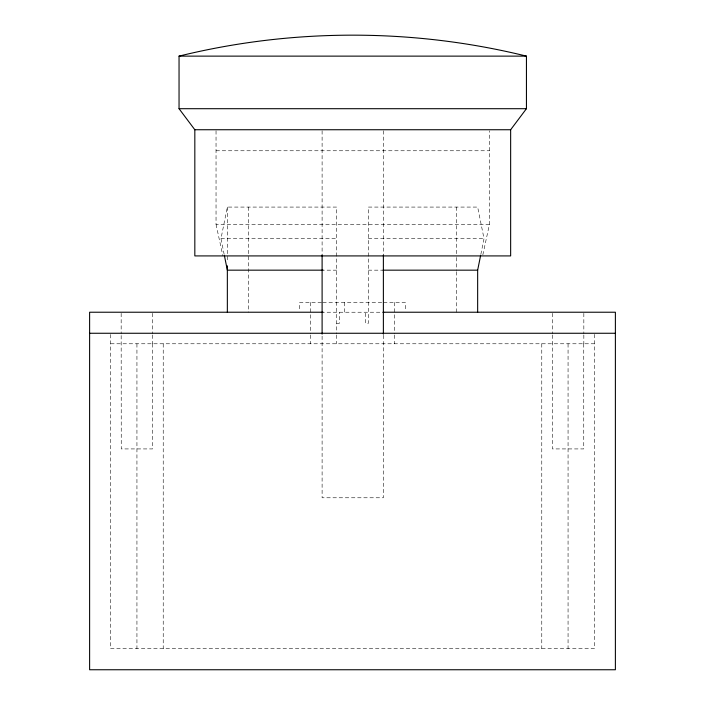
<?xml version="1.0" encoding="UTF-8"?>
<svg xmlns="http://www.w3.org/2000/svg" width="705" height="705" viewBox="0 0 705 705"><rect width="100%" height="100%" fill="white"/><g stroke="black" fill="none" stroke-linecap="round" stroke-linejoin="round"><path stroke-width="0.53" stroke-dasharray="3.52 2.64" d="M224.164 254.399L220.982 238.625L227.345 207.076L336.726 207.076L336.726 333.985M480.836 254.399L484.018 238.625L477.655 207.076L368.274 207.076L368.274 323.445L365.692 323.445L365.692 312.227M482.837 254.866L489.437 224.375L489.437 130.786M216.038 150.764L489.437 150.764M216.038 130.786L216.038 224.375L489.437 224.375M220.982 238.625L336.726 238.625M368.274 238.625L484.018 238.625M320.916 270.165L336.726 270.165M368.274 270.165L383.018 270.165M321.471 302.41L299.713 302.41L299.713 311.143M322.775 302.41L382.771 302.41M383.529 302.41L405.287 302.41L405.287 311.143M320.916 312.227L384.992 312.227M336.726 323.445L339.308 323.445L339.308 312.227M110.65 343.776L594.35 343.776M216.038 224.375L222.877 255.915M594.35 334.355L594.35 648.723L110.65 648.723L110.65 334.355M583.837 313.32L583.837 333.985M583.837 335.069L583.837 343.776M583.749 343.776L583.749 448.926L552.385 448.926L552.385 343.776M568.063 343.776L568.063 648.723M552.288 313.32L552.288 333.985M552.288 335.069L552.288 343.776M541.775 343.776L541.775 648.723M456.443 207.076L456.443 256.364M456.443 257.466L456.443 270.605M456.443 271.698L456.443 312.227M394.536 302.41L394.536 333.976M394.536 335.069L394.536 343.776M383.379 130.786L383.379 255.087M383.379 335.245L383.379 497.774L322.106 497.774L322.106 335.245M344.525 302.41L344.525 312.227M336.726 335.069L336.726 343.776M322.106 130.786L322.106 255.087M310.464 302.41L310.464 333.976M310.464 335.069L310.464 343.776M248.557 207.076L248.557 312.227M227.345 207.076L227.345 260.374M163.225 343.776L163.225 648.723M152.712 313.32L152.712 333.985M152.712 335.069L152.712 343.776M152.615 343.776L152.615 448.926L121.251 448.926L121.163 335.069M136.937 343.776L136.937 648.723M121.163 313.32L121.163 333.985"/><path stroke-width="1.06" d="M477.655 312.227L477.655 270.165L480.625 255.448M510.649 129.738L526.441 108.702L526.441 56.127C412.883 28.174 292.601 28.174 179.044 56.127L179.044 108.702L194.827 129.738L194.827 255.915L510.649 255.915L510.649 129.738L194.827 129.738M179.044 56.127L526.441 56.127M179.044 108.702L526.441 108.702M323.057 270.165L227.345 270.165L224.375 255.448M383.018 270.165L477.655 270.165M323.057 312.227L89.614 312.227L89.614 669.75L615.386 669.75L615.386 312.227L383.018 312.227M89.614 333.262L615.386 333.262M383.379 255.087L383.379 334.152M322.106 255.087L322.106 334.152M227.345 265.82L227.345 312.227"/></g></svg>
